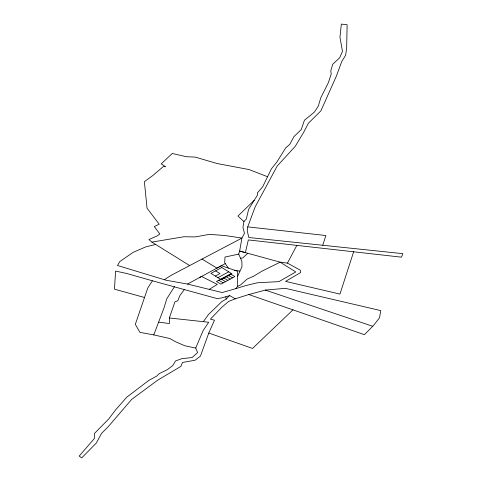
<?xml version="1.0" encoding="UTF-8"?>
<svg xmlns="http://www.w3.org/2000/svg" width="482" height="482" viewBox="0 0 482 482"><rect width="100%" height="100%" fill="white"/><g stroke="black" fill="none" stroke-linecap="round" stroke-linejoin="round"><path stroke-width="0.72" d="M187.528 284.061L222.214 292.556L235.819 288.64L237.403 286.531L237.518 271.294L221.437 265.684L187.528 284.061L166.194 280.265L117.469 265.48L119.843 261.521L133.225 252.321L145.823 246.862L155.704 244.47M247.73 226.883L247.236 230.782L248.802 237.512L402.819 253.659L401.5 257.177L248.338 239.928L245.362 252.604L239.632 251.038L241.94 238.066L244.482 233.306L242.952 227.353L243.946 221.545L246.332 219.039L248.622 209.302L257.496 195.041L257.37 192.927L262.726 186.733L271.408 168.839L276.795 162.109L285.621 148.022L289.947 144.118L293.869 136.713L301.256 129.531L304.419 120.247L314.288 112.21L318.307 106.088L320.735 97.93L328.387 82.609L331.212 73.981L330.779 70.932L332.737 64.257L339.605 57.84L342.491 51.447L339.961 37.259L341.346 24.1L347.118 24.727L346.66 47.875L345.642 55.189L341.714 61.612L336.346 76.168L320.904 110.836L308.378 123.253L303.726 132.231L295.279 146.281L277.234 165.995L255.177 206.85L247.73 226.883L325.838 235.517L322.771 245.26M237.475 276.578L241.964 266.781L241.868 261.22L238.698 254.116L239.632 251.038L280.187 262.166L287.453 263.112L300.34 270.209L300.714 272.499L285.579 281.374L339.949 294.086L353.674 251.7M229.33 295.761L221.816 297.882L217.213 298.617L152.42 280.801L147.775 287.995L135.322 324.338L139.913 332.375L153.782 334.9L169.917 338.533L175.442 341.714L184.757 345.733L195.704 348.058L197.608 352.553L192.113 357.554L181.961 358.626L175.514 360.964L172.707 365.645L167.417 369.616L159.235 373.64L156.728 376.099L148.769 380.437L126.742 397.216L115.566 409.941L108.733 418.93L94.593 433.33L94.231 438.668L79.181 456.074L81.717 457.9L96.316 443.048L101.509 433.414L108.028 426.925L131.664 399.397L157.722 380.147L180.87 366.41L182.491 362.452L195.071 360.241L200.434 356.102L208.784 333.038L214.478 320.217L210.393 319.138L221.726 307.359L228.54 301.473L235.24 298.804L248.833 294.532L265.299 290.086L285.38 288.338L380.786 310.607L379.479 317.849L373.43 325.567L364.422 334.683L248.833 294.532M158.644 322.163L169.393 323.53L169.339 317.975L174.9 301.913L177.768 300.762L179.985 295.4L184.425 289.459M153.782 334.9L164.007 307.902L166.778 298.804L174.454 286.676M195.704 348.058L203.139 330.58L208.694 322.265L169.339 317.975M287.453 263.112L296.93 245.199M203.338 321.699L208.579 314.397L221.859 301.575L226.245 299.057L229.553 295.52L235.24 298.804M254.189 200.355L237.939 216.05L243.946 221.545M292.972 309.866L252.538 348.432L208.784 333.038M247.736 253.261L242.838 257.888L240.44 258.31M164.356 279.711L171.303 275.246L241.94 238.066L225.016 235.523L209.447 234.348L195.361 236.903L183.811 236.758L151.902 242.109L148.89 239.566L157.421 235.8L159.783 233.939L154.3 226.564L159.193 224.208L147.04 208.188L144.383 181.684L152.896 175.466L163.356 166.537L165.754 166.79L161.241 163.874L172.243 153.487L186.299 156.704L195.27 157.108L217.045 163.518L249.11 169.574L267.576 176.743M209.2 289.369L217.316 284.38L201.524 276.463L199.903 277.343M215.321 276.059L219.973 273.541L215.611 270.854M217.936 277.668L228.751 271.818M228.36 268.1L225.263 263.612L216.942 268.119L201.976 259.051M237.403 286.531L240.747 284.814L247.067 279.096L253.562 276.252L262.178 271.041L280.187 262.166L295.755 271.956L278.897 281.633L257.255 282.783L244.856 285.85L235.819 288.64M238.698 254.116L225.01 257.045L224.678 262.563L225.263 263.612M234.276 270.167L239.879 271.089M144.455 297.484L114.457 289.17L115.59 271.083L126.603 273.451L152.42 280.801M265.299 290.086L372.725 326.278M228.125 275.186L232.487 277.867M225.799 276.445L230.161 279.126M223.473 277.698L227.835 280.385M221.148 278.958L225.51 281.645M218.822 280.217L223.184 282.904M151.902 242.109L189.631 265.57M225.793 296.761L226.245 299.057M221.774 267.522L210.959 273.372L221.154 279.65L231.963 273.8L221.774 267.522M230.45 273.927L216.496 281.476L220.858 284.163L234.812 276.608L230.45 273.927"/></g></svg>
